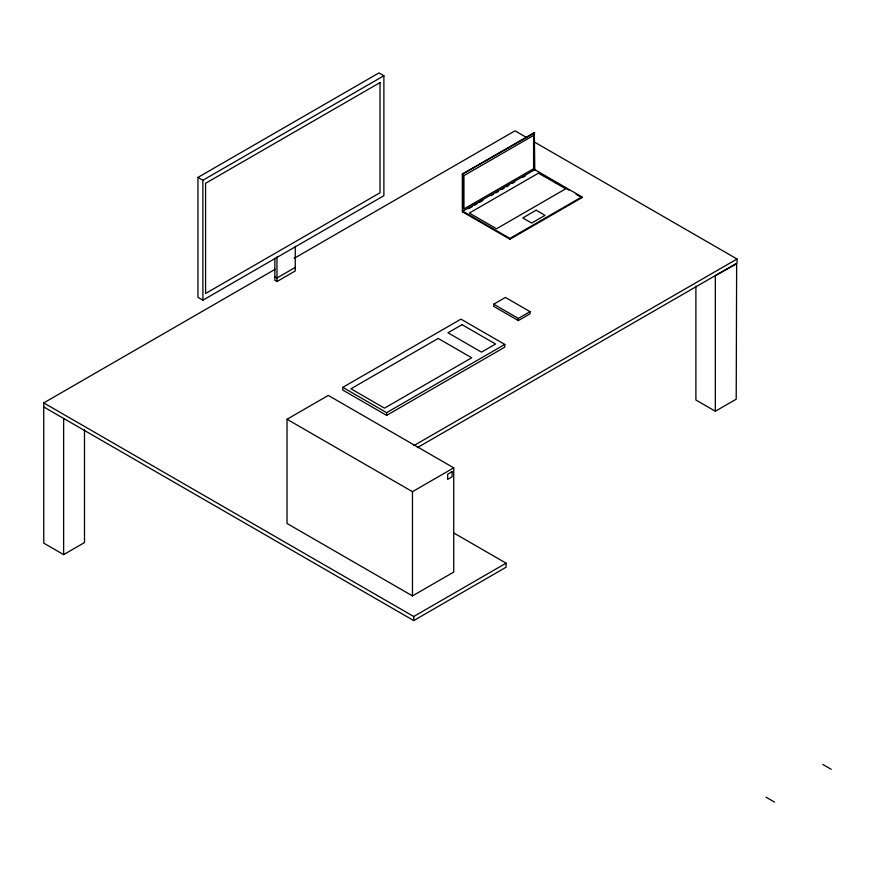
<?xml version="1.0" encoding="UTF-8"?>
<svg xmlns="http://www.w3.org/2000/svg" width="875" height="875" viewBox="0 0 875 875"><rect width="100%" height="100%" fill="white"/><g stroke="black" fill="none" stroke-linecap="round" stroke-linejoin="round"><path stroke-width="1.31" d="M197.958 177.417L378.963 72.92L383.884 75.764L383.884 195.694L202.88 300.191L197.958 297.347L197.958 177.417L202.88 180.261L383.884 75.764M84.492 429.538L84.492 542.566L63.634 554.619L43.75 543.134L43.75 402.905L275.242 269.248M294.142 258.344L515.003 130.823L526.816 137.648M295.258 267.433L276.97 277.988L274.859 276.773M581.908 196.864L509.939 238.416L462.809 211.214L534.789 169.662L581.908 196.864L581.908 197.673L509.939 239.236L462.339 211.75L462.339 174.125L534.319 132.562L534.789 170.472M274.859 258.245L274.859 280.295L276.97 281.509L295.258 270.955L295.258 246.258M462.339 174.125L534.789 132.836M468.705 208.622L472.248 206.577M474.611 205.209L476.973 203.853M479.325 202.486L482.869 200.441M491.127 195.672L493.489 194.316M495.852 192.948L498.203 191.592M501.747 189.547L504.109 188.18M506.472 186.823L508.823 185.456M512.367 183.411L514.73 182.055M522.988 177.286L525.35 175.919M287.033 419.256L328.3 395.423L453.731 467.852L453.731 572.075L412.464 595.897L287.033 523.48L287.033 419.256L412.464 491.673L453.731 467.852M342.781 387.352L460.95 319.134L504.787 344.444L504.787 347.156L386.63 415.373L342.781 390.064L342.781 387.352L386.63 412.661L504.787 344.444M493.719 304.205L505.444 297.434L530.064 311.653L530.064 313.819L518.339 320.589L493.719 306.37L493.719 304.205L518.339 318.423L530.064 311.653M413.798 445.627L737.034 259.011L737.034 263.069L417.287 447.672M715.345 411.228L736.214 399.186L736.641 263.791L715.345 275.592L715.345 411.228L695.898 399.995L695.898 286.07M506.089 563.172L413.722 616.503L413.722 620.561L506.089 567.23L506.089 563.172L454.016 533.105M533.903 141.739L737.034 259.011M539.503 173.195L541.855 174.552M544.217 175.908L546.569 177.275M554.816 182.033L557.167 183.389M565.414 188.158L568.958 190.192M576.023 194.272L581.908 197.673M822.806 764.455L831.25 769.322M766.073 797.212L774.517 802.08M43.75 402.905L414.225 616.798M43.75 406.962L413.722 620.561M534.319 132.562L534.319 170.198M518.339 318.423L518.339 320.589M509.939 238.416L509.939 239.236M462.809 174.398L462.809 212.023M412.464 491.673L412.464 595.897M386.63 412.661L386.63 415.373M276.97 256.812L276.97 281.509M202.88 180.261L202.88 300.191M63.634 418.436L63.634 554.619M380.023 82.578L205.592 183.291L205.592 293.475L380.023 192.773L380.023 82.578M533.586 135.428L463.958 175.623L463.958 208.928L533.586 168.722L533.586 135.428M538.508 173.13L469.339 213.062L496.541 228.758L565.698 188.825L538.508 173.13M536.134 210.197L522.769 217.919L531.683 223.059L545.048 215.348L536.134 210.197M438.178 338.439L350.962 388.795L384.497 408.144L471.712 357.788L438.178 338.439M462.033 324.669L447.967 332.784L481.491 352.144L495.567 344.017L462.033 324.669M452.113 471.658L447.661 474.228L447.661 479.369L452.113 476.798L452.113 471.658"/></g></svg>
